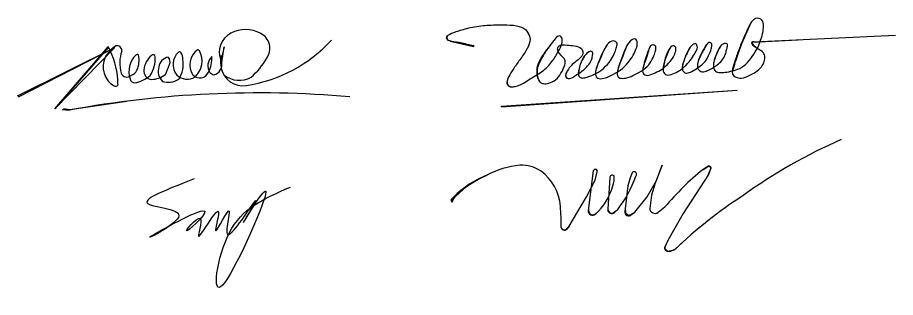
# Model space of a CAD drawing. Extents: x -31423 to 1909503, y -2344077 to 1640342.
# Drawn here: x 295301.5 to 295371.3, y -441143.1 to -441120.8 of the extents above; entities that cross this region are included whole.
import ezdxf

# ---------------------------------------------------------------- set-up
doc = ezdxf.new("R2010")
doc.units = 0
doc.layers.add('Level 29', color=7, linetype='Continuous')

# ---------------------------------------------------------------- blocks, each defined once
blk = doc.blocks.new('DINHPH')
at = {"layer": 'Level 29'}
for p, q in [((-122, 140), (14445, 7391)), ((0, 0), (14445, 7391)), ((5473, -1835), (13432, 7508)), ((13482, 7418), (5473, -1835)), ((14445, 7391), (5473, -1835)), ((30812, 7465), (30348, 5405)), ((30475, 5127), (30812, 7465)), ((7726, -1901), (16251, -670)), ((6578, -1889), (7655, -1994)), ((6757, -1768), (7726, -1901))]:
    blk.add_line(p, q, dxfattribs=at)
for centre, radius, start, end in [((33336, 6646), 3236, 117.66353, 202.55508), ((34045, 5393), 4675, 61.07737, 118.22784), ((35212, 7262), 2477, 323.5787, 63.79921), ((30946, 23038), 21587, 278.46999, 317.67018), ((17278, 3541), 4878, 123.27546, 150.63772), ((3220, 1809), 11694, 3.46792, 29.1665), ((14780, 6929), 712, 353.3389, 104.49898), ((20776, 5065), 5581, 161.38652, 195.84537), ((25674, 4843), 2504, 132.05534, 219.26557), ((24136, 6471), 270, 34.66048, 121.01633), ((22859, 5656), 1785, 358.50996, 32.88035), ((28410, 4803), 2722, 125.06526, 214.33059), ((24321, 5340), 3197, 312.22686, 28.8053), ((26899, 6800), 237, 19.8485, 102.81341), ((16012, 4493), 3314, 154.25386, 239.56437), ((20062, 3755), 3503, 134.85775, 197.8573), ((17845, 5927), 401, 67.40382, 129.21497), ((14391, 5478), 3700, 335.78035, 12.79639), ((22099, 3643), 3332, 130.2208, 173.32965), ((15898, 5763), 4615, 326.15303, 2.90144), ((20178, 5948), 332, 8.39353, 133.94282), ((22757, 4256), 1708, 100.80478, 173.10681), ((21775, 5244), 956, 334.17522, 46.19584), ((20670, 4893), 4037, 326.35159, 10.22134), ((30211, 4647), 1833, 131.22861, 213.24422), ((24492, 5809), 4516, 332.07091, 2.75646), ((34673, 5364), 4407, 169.10677, 208.91401), ((27986, 10945), 10562, 310.57451, 330.79302), ((16532, 4517), 1354, 284.36245, 335.70744), ((20071, 3889), 1289, 173.7531, 264.61445), ((22947, 3783), 2004, 160.21169, 227.61672), ((12729, 8010), 10406, 333.24115, 342.18809), ((28864, 4854), 1634, 285.71771, 9.61771), ((33639, 4957), 3307, 191.59058, 278.46999), ((16244, 3837), 887, 199.42858, 314.65677), ((17488, 2847), 778, 192.31936, 266.76285), ((16562, 6758), 4769, 280.65714, 311.62535), ((19938, 5983), 3376, 270.20273, 308.08105), ((22460, 4918), 2754, 251.7252, 304.78254), ((25287, 4873), 2239, 226.14705, 301.88994), ((27189, 4206), 1391, 222.39927, 338.38496), ((29633, 4573), 1333, 224.24358, 255.82115), ((33075, 6197), 3726, 232.67177, 298.54149), ((14559, 2002), 431, 238.41296, 329.55694), ((-23845, 169), 38809, 2.3847, 3.46792), ((36080, -157908), 158483, 85.08983, 100.33209)]:
    blk.add_arc(centre, radius, start, end, dxfattribs=at)
blk = doc.blocks.new('CONGHU')
at = {"layer": 'Level 29'}
for points in [[(20154, -1438), (20521, -1141), (21923, 564), (22981, 2385), (23598, 4108), (22806, 2084), (22413, 750), (22217, -738)], [(28194, 3633), (28660, 3963), (28779, 4016), (28860, 4032), (28923, 4023), (28991, 3988), (29036, 3944), (29072, 3868), (29079, 3813), (29072, 3757), (28984, 3527), (28705, 2879)], [(28213, 3648), (28688, 3948)], [(28624, 3908), (28774, 4003), (28856, 4013), (28905, 4008), (28932, 3993), (28984, 3957), (29022, 3920), (29045, 3881), (29060, 3808), (29056, 3767), (29053, 3736), (29037, 3681)], [(-28, 48), (28, -48), (174, 345), (373, 605), (822, 1033), (1592, 1680), (1962, 1943), (2332, 2193), (2962, 2547), (3359, 2755), (3928, 3014)], [(12742, -3164), (13165, -2719), (15103, 554), (16086, 2448), (16325, 3381)], [(15965, 3616), (15872, 3494), (15289, -987)], [(20224, 3280), (19997, 2712), (19743, 1812), (19411, -1072)], [(29039, 3686), (28823, 3061), (25982, -1317), (24259, -4330), (23859, -5152)], [(17736, 2698), (17520, -771)], [(-133, 245), (-28, 48), (155, 456), (663, 948), (1599, 1740)], [(15346, -546), (15337, -968), (15402, -1233), (15499, -1342), (15633, -1420), (15798, -1453), (15948, -1418), (16048, -1377), (16223, -1253)], [(17509, -835), (17614, -1093), (17734, -1216), (17938, -1274), (18083, -1293), (18205, -1218), (18620, -858)], [(17985, -1315), (18408, -1010), (18620, -858)], [(19452, -714), (19479, -1243), (19778, -1514), (19926, -1472), (20097, -1422), (20521, -1141)], [(23146, -1177), (23922, -577)], [(13181, -2693), (12826, -3146), (12742, -3164), (12526, -3174), (12399, -3072), (12327, -3026), (12277, -2896)], [(24078, -4703), (23932, -5031), (23886, -5165), (23896, -5208), (23924, -5330), (23993, -5433), (24055, -5465), (24079, -5474), (24280, -5532), (24345, -5536), (24419, -5536), (24512, -5527), (24595, -5513), (24689, -5485), (24883, -5420), (25026, -5364), (25100, -5299)], [(24799, -5427), (25013, -5345), (25191, -5197), (25503, -4916), (25792, -4657)], [(25028, -5368), (24547, -5565), (24184, -5538), (23905, -5315), (23935, -4996)], [(23920, -5155), (23943, -5295), (24005, -5374), (24044, -5426), (24198, -5509)], [(24476, -5509), (25028, -5368)]]:
    blk.add_lwpolyline(points, dxfattribs=at)
for centre, radius, start, end in [((67683, -47864), 59862, 113.5869, 125.73451), ((8426, -5296), 9449, 94.89267, 118.52355), ((7870, 447), 3680, 54.63769, 93.88478), ((28860, 3813), 219, 324.61395, 141.91267), ((8307, -7779), 11646, 112.16, 136.4447), ((6771, -922), 5433, 4.59029, 53.53827), ((16105, 3439), 227, 345.38597, 128.29752), ((18014, 2723), 279, 48.70996, 185.24814), ((20456, 3107), 289, 310.43458, 143.30406), ((46795, -19512), 29693, 128.74128, 140.38071), ((15878, 2626), 2341, 338.97858, 7.53618), ((8165, 7213), 13207, 322.33122, 340.88064), ((11786, 3509), 6510, 311.45107, 344.65039), ((62392, -44616), 54190, 123.19872, 133.59189), ((-32216, -3357), 44495, 0.5939, 3.69918), ((17944, -879), 437, 165.68929, 275.41487), ((22793, -720), 577, 181.80763, 307.66882), ((15773, -1008), 484, 177.52271, 311.69046), ((19827, -1164), 426, 167.50731, 320.02147), ((12619, -2840), 347, 189.40815, 290.74695), ((24290, -5119), 432, 184.42537, 295.47631)]:
    blk.add_arc(centre, radius, start, end, dxfattribs=at)
blk = doc.blocks.new('CHU_KY')
at = {"layer": 'Level 29'}
for p, q in [((23.94, 5.77), (64.95, 7.72)), ((-63.71, 6.01), (-57, 4.49)), ((-63.71, 6.01), (-56.95, 4.8)), ((-63.71, 6.01), (-56.88, 4.66)), ((-63.27, 5.91), (-56.93, 4.53)), ((23.52, 5.78), (26.29, 5.89)), ((23.66, 5.73), (36.76, 6.38)), ((-48.91, -12.79), (19.25, -8.17)), ((-48.88, -12.99), (19.25, -8.17)), ((-48.88, -12.99), (-48.91, -12.79))]:
    blk.add_line(p, q, dxfattribs=at)
for centre, radius, start, end in [((99.54, -25.83), 84.93, 154.0386, 164.3601), ((-63.87, 7.01), 0.881, 123.5641, 249.884), ((-63.76, 7.03), 0.939, 129.7581, 238.8197), ((-10.27, -13.76), 30.82, 141.4214, 154.8289), ((25.67, 6.46), 2.48, 199.7925, 238.2639), ((23.71, 5.49), 0.3, 75.3019, 225.0514), ((23.9, 5.42), 0.356, 83.9831, 224.3462), ((-57.06, 4.66), 0.18, 289.4794, 53.143), ((5.51, -10.23), 28.29, 147.5051, 163.322), ((29.47, -15.21), 46.6, 155.343, 163.4726), ((18.3, -7.18), 26.86, 156.719, 169.7103), ((10.96, -2.99), 13.2, 147.5046, 176.7836), ((19.39, -4.56), 16.35, 146.8602, 168.4799), ((25.7, -5.72), 18.72, 144.9108, 161.5364), ((25.35, -2.87), 13.19, 146.7582, 167.734), ((-32.39, -3.03), 6.24, 157.6105, 195.2392), ((-29.43, -3.9), 0.959, 154.6234, 234.9055), ((-26.89, -4.55), 3.58, 148.7678, 164.1155)]:
    blk.add_arc(centre, radius, start, end, dxfattribs=at)
for points in [[(-9.22, -3.05), (-8.32, -2.52), (-6.62, -1.45), (-5.26, 0.87), (-4.5, 2.65), (-4.25, 3.81), (-4.2, 4.69), (-5.96, 5.28), (-6.76, 2.03), (-7.52, -0.13), (-8.11, -1.88), (-8.23, -3.38), (-6.76, -4.16), (-5.1, -3.27), (-2.89, -2.58), (-1, -0.82), (0.66, 1.02), (1.36, 2.73), (1.77, 4.27), (0.19, 5.12), (-0.77, 2.89), (-1.58, 1.05), (-2.06, -1), (-2.38, -2.76), (-1.33, -4.04), (0.57, -3.56), (2.58, -2.6), (4.53, -0.99), (6.09, 0.95), (7.15, 2.72), (7.92, 4.2), (7.34, 5.59), (5.74, 4.73), (4.92, 3.06), (4.08, 1.07), (3.42, -0.6), (3.3, -1.82), (3.52, -2.87), (4.59, -3.42), (6.13, -2.86), (7.76, -1.65), (9.73, -0.4), (10.79, 1.48), (11.55, 3.03), (11.85, 4.31), (12.01, 5.37), (10.86, 6), (9.84, 4.08), (8.96, 2.44), (7.98, 0.58), (7.62, -1.02), (7.87, -2.48), (9.5, -3.05), (10.93, -2.35), (12.45, -1.6), (13.79, -0.59), (15.11, 0.67), (15.83, 2.12), (16.16, 3.57), (16.44, 4.48), (16.41, 5.59), (14.52, 5.1), (13.76, 3.44), (12.95, 1.46), (12.37, -0.04), (12.31, -1.5), (12.73, -2.86), (14.27, -3.14), (16.15, -2.96), (18.59, -2.49), (21.32, -1.3), (23.13, 0.97), (24.95, 3.48), (26.05, 6.3), (26.8, 8.96), (26.85, 10.9), (26.43, 12.54), (23.77, 12.99), (21.87, 8.66), (20.15, 4.83), (18.81, 1.09), (18.06, -1.42), (17.38, -3.77), (19.84, -5), (22.27, -4.22), (24.65, -2.96), (26.36, -1.48), (27.08, 0.18), (27.42, 1.7), (26.51, 3.08), (24.9, 3.96), (23.79, 4.68), (23.2, 5.83), (23.64, 5.79), (23.95, 5.78)], [(-56.89, 4.6), (-58.83, 5.07), (-61.33, 5.67), (-64.13, 6.01), (-64.95, 6.79), (-64.57, 7.76), (-62.65, 8.61), (-59.16, 9.71), (-54.25, 10.69), (-49.3, 10.69), (-45.31, 10.74), (-42.25, 9.91), (-40.83, 7.97), (-40.41, 6.04), (-41.74, 3.18), (-43.86, 0.32), (-45.97, -2.75), (-47.09, -4.73), (-47.55, -6.3), (-46.61, -7.42), (-43.58, -6.92), (-40.38, -4.68), (-36.01, -2.23), (-33.71, 0.88), (-32.01, 3.74), (-31.22, 5.79), (-31.49, 7.56), (-32.73, 7.65), (-34.05, 5.82), (-35.89, 3.57), (-37.74, 0.82), (-38.71, -1.43), (-38.79, -3.14), (-38.49, -4.46), (-38.07, -5.79), (-36.8, -6.41), (-35.29, -6.23), (-33.16, -5.39), (-31.61, -3.28), (-30.67, -1.26), (-30.29, 0.4), (-31.31, 1.55), (-32.24, 2.44), (-32.93, 3.71), (-32.16, 5.12), (-29.95, 4.83), (-27.85, 4.71), (-25.5, 4.2), (-25.13, 1.93), (-26.89, 0.5), (-28.55, -0.77), (-29.66, -2.08), (-30.21, -3.19), (-30.56, -4.21), (-29.43, -5.25), (-27.45, -3.82), (-25.5, -2.69), (-23.96, -1.11), (-22.79, 0.47), (-22.67, 1.75), (-22.34, 2.93), (-23.41, 3.24), (-24.5, 2.36), (-25.48, 1.04), (-26.18, -0.73), (-26.53, -2.3), (-26.84, -3.66), (-26.24, -4.6), (-25.13, -4.73), (-23.98, -4.27), (-21.71, -3.55), (-19.3, -1.86), (-17.24, 0.44), (-16.27, 2.42), (-15.69, 3.99), (-15.35, 5.28), (-16, 6.31), (-18.05, 5.78), (-19.43, 3.26), (-20.64, 0.3), (-21.65, -2.01), (-21.91, -3.68), (-21.29, -4.92), (-19.37, -4.87), (-17.23, -3.91), (-14.48, -2.46), (-12.27, -0.25), (-10.71, 1.97), (-9.93, 3.98), (-9.46, 5.45), (-10.16, 7.34), (-12.35, 5.54), (-13.17, 3.55), (-14.13, 0.96), (-15.03, -1.33), (-15.58, -3.15), (-15.3, -4.73), (-13.44, -4.83), (-11.5, -4.31), (-9.98, -3.49), (-9.22, -3.05)], [(23.99, 5.78), (23.83, 5.77), (23.59, 5.77), (23.47, 5.39), (23.77, 5.01), (24.3, 4.4), (24.86, 4.03), (25.24, 3.79)], [(-23.08, 3.09), (-23.27, 3.05), (-23.73, 2.93), (-24.58, 2.18), (-25.44, 0.88), (-26.3, -1), (-26.57, -2.41), (-26.71, -3.18)], [(-47.03, -4.77), (-47.18, -5.21), (-47.38, -5.78), (-47.21, -6.5), (-46.98, -6.85), (-46.63, -7.14), (-46.14, -7.27), (-45.58, -7.2), (-45.19, -7.12), (-45, -7.09)]]:
    blk.add_open_spline(points, degree=3, dxfattribs=at)

msp = doc.modelspace()

# ---------------------------------------------------------------- linework, layer by layer
at = {"layer": 'Level 29'}
msp.add_open_spline([(295315.523, -441133.63), (295313.333, -441134.483), (295309.677, -441135.908), (295316.752, -441135.933), (295309.156, -441139.774), (295318.583, -441134.522), (295313.602, -441139.15), (295316.799, -441135.413), (295315.13, -441139.813), (295318.159, -441134.499), (295316.576, -441139.446), (295318.999, -441134.331), (295317.226, -441140.227), (295321.795, -441133.089), (295317.941, -441139.616), (295323.207, -441130.817), (295316.423, -441146.285), (295317.762, -441136.647), (295320.922, -441135.265), (295323.176, -441134.279)], degree=3, dxfattribs=at)

# ---------------------------------------------------------------- block references
for name, p, xscale, yscale in [('CHU_KY', (295353.426, -441124.322), 0.2752472241583746, 0.2752472241583746), ('DINHPH', (295301.532, -441127.093), 0.0005309552943799645, 0.0005309552943799645), ('CONGHU', (295336.031, -441135.462), 0.000707940390566364, 0.000707940390566364)]:
    msp.add_blockref(name, p, dxfattribs=dict(at, xscale=xscale, yscale=yscale))

doc.saveas('drawing.dxf')
